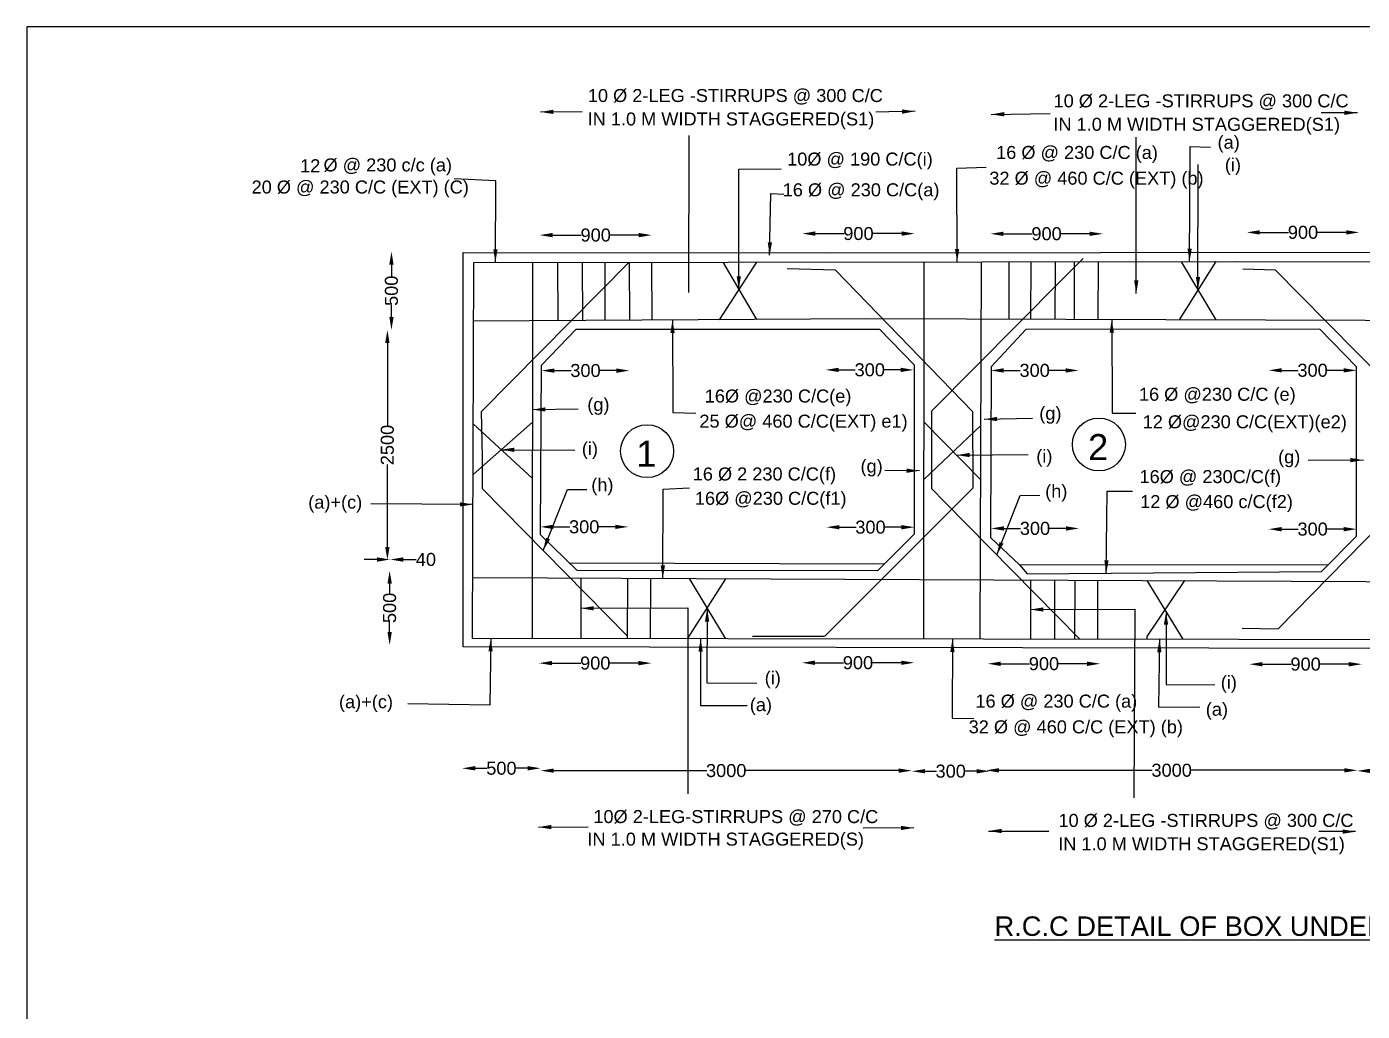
# Model space of a CAD drawing. Header units: millimetres. Extents: x 5124 to 2462168, y 2311 to 44348543.
# Drawn here: x 2456685 to 2458739, y 44347027 to 44348543 of the extents above; entities that cross this region are included whole.
import ezdxf

# ---------------------------------------------------------------- set-up
doc = ezdxf.new("R2010")
doc.units = ezdxf.units.MM
doc.header["$MEASUREMENT"] = 0
for name, color, linetype in [('DIMENSION', 7, 'Continuous'), ('DRAWING', 2, 'Continuous'), ('TEXT', 7, 'Continuous')]:
    doc.layers.add(name, color=color, linetype=linetype)
doc.styles.get("Standard").update_dxf_attribs({"font": 'arial.ttf', "height": 20})
doc.dimstyles.get("Standard").update_dxf_attribs({"dimtxt": 20, "dimasz": 20, "dimexe": 0.18, "dimexo": 0.0625, "dimgap": 0.09, "dimtad": 0, "dimdec": 0, "dimzin": 0, "dimdsep": 46, "dimtxsty": 'Standard', "dimcen": 0.09, "dimse1": 1, "dimse2": 1, "dimadec": 0, "dimazin": 0, "dimtfac": 1, "dimtdec": 0, "dimtofl": 0, "dimtmove": 0, "dimatfit": 3, "dimfxl": 1, "dimtolj": 1, "dimtzin": 0, "dimarcsym": 0})

# ---------------------------------------------------------------- blocks, each defined once
blk = doc.blocks.new('*D53')
at = {"layer": 'Defpoints', "color": 0, "transparency": 16777216}
for p in [(2457354.4, 44347401.3), (2457354.4, 44347401.3), (2457475, 44347399.6)]:
    blk.add_point(p, dxfattribs=at)
at = {"layer": 'DIMENSION', "color": 0, "lineweight": -2, "transparency": 16777216}
for p, q in [((2457374.4, 44347401.3), (2457392.5, 44347401.3)), ((2457455, 44347401.3), (2457436.8, 44347401.3))]:
    blk.add_line(p, q, dxfattribs=at)
at = {"layer": 'DIMENSION', "color": 0, "transparency": 16777216}
for points in [[(2457374.4, 44347404.7), (2457374.4, 44347398), (2457354.4, 44347401.3)], [(2457455, 44347404.7), (2457455, 44347398), (2457475, 44347401.3)]]:
    blk.add_solid(points, dxfattribs=at)
at = {"layer": 'DIMENSION', "color": 0, "transparency": 16777216, "insert": (2457414.7, 44347401.3), "char_height": 20, "attachment_point": 5}
blk.add_mtext('\\A1;500', dxfattribs=at)
blk = doc.blocks.new('*D54')
at = {"layer": 'Defpoints', "color": 0, "transparency": 16777216}
for p in [(2457475, 44347401.3), (2458045.9, 44347397.7), (2458045.9, 44347397.7)]:
    blk.add_point(p, dxfattribs=at)
at = {"layer": 'DIMENSION', "color": 0, "lineweight": -2, "transparency": 16777216}
for p, q in [((2457495, 44347397.7), (2457730.5, 44347397.7)), ((2458025.9, 44347397.7), (2457790.4, 44347397.7))]:
    blk.add_line(p, q, dxfattribs=at)
at = {"layer": 'DIMENSION', "color": 0, "transparency": 16777216}
for points in [[(2457495, 44347401), (2457495, 44347394.4), (2457475, 44347397.7)], [(2458025.9, 44347401), (2458025.9, 44347394.4), (2458045.9, 44347397.7)]]:
    blk.add_solid(points, dxfattribs=at)
at = {"layer": 'DIMENSION', "color": 0, "transparency": 16777216, "insert": (2457760.4, 44347397.7), "char_height": 20, "attachment_point": 5}
blk.add_mtext('\\A1;3000', dxfattribs=at)
blk = doc.blocks.new('*D55')
at = {"layer": 'Defpoints', "color": 0, "transparency": 16777216}
for p in [(2458045.9, 44347397.7), (2458165.5, 44347397.9), (2458165.5, 44347396.8)]:
    blk.add_point(p, dxfattribs=at)
at = {"layer": 'DIMENSION', "color": 0, "lineweight": -2, "transparency": 16777216}
for p, q in [((2458065.9, 44347396.8), (2458083.6, 44347396.8)), ((2458145.5, 44347396.8), (2458127.9, 44347396.8))]:
    blk.add_line(p, q, dxfattribs=at)
at = {"layer": 'DIMENSION', "color": 0, "transparency": 16777216}
for points in [[(2458065.9, 44347400.1), (2458065.9, 44347393.5), (2458045.9, 44347396.8)], [(2458145.5, 44347400.1), (2458145.5, 44347393.5), (2458165.5, 44347396.8)]]:
    blk.add_solid(points, dxfattribs=at)
at = {"layer": 'DIMENSION', "color": 0, "transparency": 16777216, "insert": (2458105.7, 44347396.8), "char_height": 20, "attachment_point": 5}
blk.add_mtext('\\A1;300', dxfattribs=at)
blk = doc.blocks.new('*D56')
at = {"layer": 'Defpoints', "color": 0, "transparency": 16777216}
for p in [(2457472.6, 44347562.8), (2457645.4, 44347563.1), (2457645.4, 44347562.8)]:
    blk.add_point(p, dxfattribs=at)
at = {"layer": 'DIMENSION', "color": 0, "lineweight": -2, "transparency": 16777216}
for p, q in [((2457492.6, 44347563.1), (2457536.9, 44347563.1)), ((2457625.4, 44347563.1), (2457581.2, 44347563.1))]:
    blk.add_line(p, q, dxfattribs=at)
at = {"layer": 'DIMENSION', "color": 0, "transparency": 16777216}
for points in [[(2457492.6, 44347566.5), (2457492.6, 44347559.8), (2457472.6, 44347563.1)], [(2457625.4, 44347566.5), (2457625.4, 44347559.8), (2457645.4, 44347563.1)]]:
    blk.add_solid(points, dxfattribs=at)
at = {"layer": 'DIMENSION', "color": 0, "transparency": 16777216, "insert": (2457559, 44347563.1), "char_height": 20, "attachment_point": 5}
blk.add_mtext('\\A1;900', dxfattribs=at)
blk = doc.blocks.new('*D57')
at = {"layer": 'Defpoints', "color": 0, "transparency": 16777216}
for p in [(2457242.8, 44347705.2), (2457248.8, 44347705.2), (2457246, 44347591)]:
    blk.add_point(p, dxfattribs=at)
at = {"layer": 'DIMENSION', "color": 0, "lineweight": -2, "transparency": 16777216}
for p, q in [((2457242.8, 44347685.2), (2457242.8, 44347670.3)), ((2457242.8, 44347611), (2457242.8, 44347626))]:
    blk.add_line(p, q, dxfattribs=at)
at = {"layer": 'DIMENSION', "color": 0, "transparency": 16777216}
for points in [[(2457239.5, 44347685.2), (2457246.2, 44347685.2), (2457242.8, 44347705.2)], [(2457239.5, 44347611), (2457246.2, 44347611), (2457242.8, 44347591)]]:
    blk.add_solid(points, dxfattribs=at)
at = {"layer": 'DIMENSION', "color": 0, "transparency": 16777216, "insert": (2457242.8, 44347648.1), "char_height": 20, "attachment_point": 5, "rotation": 90}
blk.add_mtext('\\A1;500', dxfattribs=at)
blk = doc.blocks.new('*D58')
at = {"layer": 'Defpoints', "color": 0, "transparency": 16777216}
for p in [(2457243.8, 44347722.6), (2457243.8, 44347721.2), (2457243.4, 44347701.7)]:
    blk.add_point(p, dxfattribs=at)
at = {"layer": 'DIMENSION', "color": 0, "lineweight": -2, "transparency": 16777216}
for p, q in [((2457223.4, 44347722.6), (2457203.4, 44347722.6)), ((2457263.8, 44347722.6), (2457283.8, 44347722.6))]:
    blk.add_line(p, q, dxfattribs=at)
at = {"layer": 'DIMENSION', "color": 0, "transparency": 16777216}
for points in [[(2457223.4, 44347725.9), (2457223.4, 44347719.2), (2457243.4, 44347722.6)], [(2457263.8, 44347725.9), (2457263.8, 44347719.2), (2457243.8, 44347722.6)]]:
    blk.add_solid(points, dxfattribs=at)
at = {"layer": 'DIMENSION', "color": 0, "transparency": 16777216, "insert": (2457298.6, 44347722.6), "char_height": 20, "attachment_point": 5}
blk.add_mtext('\\A1;40', dxfattribs=at)
blk = doc.blocks.new('*D59')
at = {"layer": 'Defpoints', "color": 0, "transparency": 16777216}
for p in [(2457239.3, 44348075.8), (2457248, 44348075.8), (2457247.2, 44347721.9)]:
    blk.add_point(p, dxfattribs=at)
at = {"layer": 'DIMENSION', "color": 0, "lineweight": -2, "transparency": 16777216}
for p, q in [((2457239.3, 44348055.8), (2457239.3, 44347928.9)), ((2457239.3, 44347741.9), (2457239.3, 44347868.8))]:
    blk.add_line(p, q, dxfattribs=at)
at = {"layer": 'DIMENSION', "color": 0, "transparency": 16777216}
for points in [[(2457236, 44348055.8), (2457242.7, 44348055.8), (2457239.3, 44348075.8)], [(2457236, 44347741.9), (2457242.7, 44347741.9), (2457239.3, 44347721.9)]]:
    blk.add_solid(points, dxfattribs=at)
at = {"layer": 'DIMENSION', "color": 0, "transparency": 16777216, "insert": (2457239.3, 44347898.8), "char_height": 20, "attachment_point": 5, "rotation": 90}
blk.add_mtext('\\A1;2500', dxfattribs=at)
blk = doc.blocks.new('*D60')
at = {"layer": 'Defpoints', "color": 0, "transparency": 16777216}
for p in [(2457245.6, 44348196.5), (2457247.5, 44348196.5), (2457239.3, 44348075.8)]:
    blk.add_point(p, dxfattribs=at)
at = {"layer": 'DIMENSION', "color": 0, "lineweight": -2, "transparency": 16777216}
for p, q in [((2457245.6, 44348176.5), (2457245.6, 44348158.3)), ((2457245.6, 44348095.8), (2457245.6, 44348114))]:
    blk.add_line(p, q, dxfattribs=at)
at = {"layer": 'DIMENSION', "color": 0, "transparency": 16777216}
for points in [[(2457242.3, 44348176.5), (2457248.9, 44348176.5), (2457245.6, 44348196.5)], [(2457242.3, 44348095.8), (2457248.9, 44348095.8), (2457245.6, 44348075.8)]]:
    blk.add_solid(points, dxfattribs=at)
at = {"layer": 'DIMENSION', "color": 0, "transparency": 16777216, "insert": (2457245.6, 44348136.1), "char_height": 20, "attachment_point": 5, "rotation": 90}
blk.add_mtext('\\A1;500', dxfattribs=at)
blk = doc.blocks.new('*D61')
at = {"layer": 'Defpoints', "color": 0, "transparency": 16777216}
for p in [(2457476.3, 44348014.1), (2457611.6, 44348015.4), (2457611.6, 44348013.3)]:
    blk.add_point(p, dxfattribs=at)
at = {"layer": 'DIMENSION', "color": 0, "lineweight": -2, "transparency": 16777216}
for p, q in [((2457496.3, 44348013.3), (2457521.8, 44348013.3)), ((2457591.6, 44348013.3), (2457566.1, 44348013.3))]:
    blk.add_line(p, q, dxfattribs=at)
at = {"layer": 'DIMENSION', "color": 0, "transparency": 16777216}
for points in [[(2457496.3, 44348016.6), (2457496.3, 44348009.9), (2457476.3, 44348013.3)], [(2457591.6, 44348016.6), (2457591.6, 44348009.9), (2457611.6, 44348013.3)]]:
    blk.add_solid(points, dxfattribs=at)
at = {"layer": 'DIMENSION', "color": 0, "transparency": 16777216, "insert": (2457544, 44348013.3), "char_height": 20, "attachment_point": 5}
blk.add_mtext('\\A1;300', dxfattribs=at)
blk = doc.blocks.new('*D62')
at = {"layer": 'Defpoints', "color": 0, "transparency": 16777216}
for p in [(2457913.5, 44348015.2), (2458048.9, 44348016.6), (2458048.9, 44348014.4)]:
    blk.add_point(p, dxfattribs=at)
at = {"layer": 'DIMENSION', "color": 0, "lineweight": -2, "transparency": 16777216}
for p, q in [((2457933.5, 44348014.4), (2457959, 44348014.4)), ((2458028.9, 44348014.4), (2458003.3, 44348014.4))]:
    blk.add_line(p, q, dxfattribs=at)
at = {"layer": 'DIMENSION', "color": 0, "transparency": 16777216}
for points in [[(2457933.5, 44348017.7), (2457933.5, 44348011.1), (2457913.5, 44348014.4)], [(2458028.9, 44348017.7), (2458028.9, 44348011.1), (2458048.9, 44348014.4)]]:
    blk.add_solid(points, dxfattribs=at)
at = {"layer": 'DIMENSION', "color": 0, "transparency": 16777216, "insert": (2457981.2, 44348014.4), "char_height": 20, "attachment_point": 5}
blk.add_mtext('\\A1;300', dxfattribs=at)
blk = doc.blocks.new('*D63')
at = {"layer": 'Defpoints', "color": 0, "transparency": 16777216}
for p in [(2458167.1, 44348014.3), (2458302.5, 44348015.7), (2458302.5, 44348013.5)]:
    blk.add_point(p, dxfattribs=at)
at = {"layer": 'DIMENSION', "color": 0, "lineweight": -2, "transparency": 16777216}
for p, q in [((2458187.1, 44348013.5), (2458212.7, 44348013.5)), ((2458282.5, 44348013.5), (2458257, 44348013.5))]:
    blk.add_line(p, q, dxfattribs=at)
at = {"layer": 'DIMENSION', "color": 0, "transparency": 16777216}
for points in [[(2458187.1, 44348016.9), (2458187.1, 44348010.2), (2458167.1, 44348013.5)], [(2458282.5, 44348016.9), (2458282.5, 44348010.2), (2458302.5, 44348013.5)]]:
    blk.add_solid(points, dxfattribs=at)
at = {"layer": 'DIMENSION', "color": 0, "transparency": 16777216, "insert": (2458234.8, 44348013.5), "char_height": 20, "attachment_point": 5}
blk.add_mtext('\\A1;300', dxfattribs=at)
blk = doc.blocks.new('*D64')
at = {"layer": 'Defpoints', "color": 0, "transparency": 16777216}
for p in [(2458594.6, 44348014.5), (2458729.9, 44348015.8), (2458729.9, 44348013.7)]:
    blk.add_point(p, dxfattribs=at)
at = {"layer": 'DIMENSION', "color": 0, "lineweight": -2, "transparency": 16777216}
for p, q in [((2458614.6, 44348013.7), (2458640.1, 44348013.7)), ((2458709.9, 44348013.7), (2458684.4, 44348013.7))]:
    blk.add_line(p, q, dxfattribs=at)
at = {"layer": 'DIMENSION', "color": 0, "transparency": 16777216}
for points in [[(2458614.6, 44348017), (2458614.6, 44348010.4), (2458594.6, 44348013.7)], [(2458709.9, 44348017), (2458709.9, 44348010.4), (2458729.9, 44348013.7)]]:
    blk.add_solid(points, dxfattribs=at)
at = {"layer": 'DIMENSION', "color": 0, "transparency": 16777216, "insert": (2458662.2, 44348013.7), "char_height": 20, "attachment_point": 5}
blk.add_mtext('\\A1;300', dxfattribs=at)
blk = doc.blocks.new('*D73')
at = {"layer": 'Defpoints', "color": 0, "transparency": 16777216}
for p in [(2458594.6, 44347770.1), (2458730, 44347771.4), (2458730, 44347769.3)]:
    blk.add_point(p, dxfattribs=at)
at = {"layer": 'DIMENSION', "color": 0, "lineweight": -2, "transparency": 16777216}
for p, q in [((2458614.6, 44347769.3), (2458640.2, 44347769.3)), ((2458710, 44347769.3), (2458684.5, 44347769.3))]:
    blk.add_line(p, q, dxfattribs=at)
at = {"layer": 'DIMENSION', "color": 0, "transparency": 16777216}
for points in [[(2458614.6, 44347772.6), (2458614.6, 44347765.9), (2458594.6, 44347769.3)], [(2458710, 44347772.6), (2458710, 44347765.9), (2458730, 44347769.3)]]:
    blk.add_solid(points, dxfattribs=at)
at = {"layer": 'DIMENSION', "color": 0, "transparency": 16777216, "insert": (2458662.3, 44347769.3), "char_height": 20, "attachment_point": 5}
blk.add_mtext('\\A1;300', dxfattribs=at)
blk = doc.blocks.new('*D74')
at = {"layer": 'Defpoints', "color": 0, "transparency": 16777216}
for p in [(2458167.6, 44347771.2), (2458303, 44347772.5), (2458303, 44347770.4)]:
    blk.add_point(p, dxfattribs=at)
at = {"layer": 'DIMENSION', "color": 0, "lineweight": -2, "transparency": 16777216}
for p, q in [((2458187.6, 44347770.4), (2458213.2, 44347770.4)), ((2458283, 44347770.4), (2458257.5, 44347770.4))]:
    blk.add_line(p, q, dxfattribs=at)
at = {"layer": 'DIMENSION', "color": 0, "transparency": 16777216}
for points in [[(2458187.6, 44347773.7), (2458187.6, 44347767.1), (2458167.6, 44347770.4)], [(2458283, 44347773.7), (2458283, 44347767.1), (2458303, 44347770.4)]]:
    blk.add_solid(points, dxfattribs=at)
at = {"layer": 'DIMENSION', "color": 0, "transparency": 16777216, "insert": (2458235.3, 44347770.4), "char_height": 20, "attachment_point": 5}
blk.add_mtext('\\A1;300', dxfattribs=at)
blk = doc.blocks.new('*D75')
at = {"layer": 'Defpoints', "color": 0, "transparency": 16777216}
for p in [(2457914.6, 44347773.1), (2458050, 44347774.5), (2458050, 44347772.3)]:
    blk.add_point(p, dxfattribs=at)
at = {"layer": 'DIMENSION', "color": 0, "lineweight": -2, "transparency": 16777216}
for p, q in [((2457934.6, 44347772.3), (2457960.2, 44347772.3)), ((2458030, 44347772.3), (2458004.5, 44347772.3))]:
    blk.add_line(p, q, dxfattribs=at)
at = {"layer": 'DIMENSION', "color": 0, "transparency": 16777216}
for points in [[(2457934.6, 44347775.6), (2457934.6, 44347769), (2457914.6, 44347772.3)], [(2458030, 44347775.6), (2458030, 44347769), (2458050, 44347772.3)]]:
    blk.add_solid(points, dxfattribs=at)
at = {"layer": 'DIMENSION', "color": 0, "transparency": 16777216, "insert": (2457982.3, 44347772.3), "char_height": 20, "attachment_point": 5}
blk.add_mtext('\\A1;300', dxfattribs=at)
blk = doc.blocks.new('*D76')
at = {"layer": 'Defpoints', "color": 0, "transparency": 16777216}
for p in [(2457474.3, 44347773.6), (2457609.7, 44347775), (2457609.7, 44347772.8)]:
    blk.add_point(p, dxfattribs=at)
at = {"layer": 'DIMENSION', "color": 0, "lineweight": -2, "transparency": 16777216}
for p, q in [((2457494.3, 44347772.8), (2457519.8, 44347772.8)), ((2457589.7, 44347772.8), (2457564.1, 44347772.8))]:
    blk.add_line(p, q, dxfattribs=at)
at = {"layer": 'DIMENSION', "color": 0, "transparency": 16777216}
for points in [[(2457494.3, 44347776.1), (2457494.3, 44347769.5), (2457474.3, 44347772.8)], [(2457589.7, 44347776.1), (2457589.7, 44347769.5), (2457609.7, 44347772.8)]]:
    blk.add_solid(points, dxfattribs=at)
at = {"layer": 'DIMENSION', "color": 0, "transparency": 16777216, "insert": (2457542, 44347772.8), "char_height": 20, "attachment_point": 5}
blk.add_mtext('\\A1;300', dxfattribs=at)
blk = doc.blocks.new('*D93')
at = {"layer": 'Defpoints', "color": 0, "transparency": 16777216}
for p in [(2457876.8, 44347563.3), (2458049.5, 44347563.7), (2458049.5, 44347563.3)]:
    blk.add_point(p, dxfattribs=at)
at = {"layer": 'DIMENSION', "color": 0, "lineweight": -2, "transparency": 16777216}
for p, q in [((2457896.8, 44347563.7), (2457941, 44347563.7)), ((2458029.5, 44347563.7), (2457985.3, 44347563.7))]:
    blk.add_line(p, q, dxfattribs=at)
at = {"layer": 'DIMENSION', "color": 0, "transparency": 16777216}
for points in [[(2457896.8, 44347567), (2457896.8, 44347560.4), (2457876.8, 44347563.7)], [(2458029.5, 44347567), (2458029.5, 44347560.4), (2458049.5, 44347563.7)]]:
    blk.add_solid(points, dxfattribs=at)
at = {"layer": 'DIMENSION', "color": 0, "transparency": 16777216, "insert": (2457963.1, 44347563.7), "char_height": 20, "attachment_point": 5}
blk.add_mtext('\\A1;900', dxfattribs=at)
blk = doc.blocks.new('*D94')
at = {"layer": 'Defpoints', "color": 0, "transparency": 16777216}
for p in [(2458162.7, 44347561.8), (2458335.5, 44347562.2), (2458335.5, 44347561.8)]:
    blk.add_point(p, dxfattribs=at)
at = {"layer": 'DIMENSION', "color": 0, "lineweight": -2, "transparency": 16777216}
for p, q in [((2458182.7, 44347562.2), (2458227, 44347562.2)), ((2458315.5, 44347562.2), (2458271.3, 44347562.2))]:
    blk.add_line(p, q, dxfattribs=at)
at = {"layer": 'DIMENSION', "color": 0, "transparency": 16777216}
for points in [[(2458182.7, 44347565.5), (2458182.7, 44347558.8), (2458162.7, 44347562.2)], [(2458315.5, 44347565.5), (2458315.5, 44347558.8), (2458335.5, 44347562.2)]]:
    blk.add_solid(points, dxfattribs=at)
at = {"layer": 'DIMENSION', "color": 0, "transparency": 16777216, "insert": (2458249.1, 44347562.2), "char_height": 20, "attachment_point": 5}
blk.add_mtext('\\A1;900', dxfattribs=at)
blk = doc.blocks.new('*D95')
at = {"layer": 'Defpoints', "color": 0, "transparency": 16777216}
for p in [(2458565.1, 44347561.1), (2458737.9, 44347561.5), (2458737.9, 44347561.1)]:
    blk.add_point(p, dxfattribs=at)
at = {"layer": 'DIMENSION', "color": 0, "lineweight": -2, "transparency": 16777216}
for p, q in [((2458585.1, 44347561.5), (2458629.3, 44347561.5)), ((2458717.9, 44347561.5), (2458673.6, 44347561.5))]:
    blk.add_line(p, q, dxfattribs=at)
at = {"layer": 'DIMENSION', "color": 0, "transparency": 16777216}
for points in [[(2458585.1, 44347564.8), (2458585.1, 44347558.1), (2458565.1, 44347561.5)], [(2458717.9, 44347564.8), (2458717.9, 44347558.1), (2458737.9, 44347561.5)]]:
    blk.add_solid(points, dxfattribs=at)
at = {"layer": 'DIMENSION', "color": 0, "transparency": 16777216, "insert": (2458651.5, 44347561.5), "char_height": 20, "attachment_point": 5}
blk.add_mtext('\\A1;900', dxfattribs=at)
blk = doc.blocks.new('*D104')
at = {"layer": 'Defpoints', "color": 0, "transparency": 16777216}
for p in [(2458561.1, 44348225.6), (2458733.9, 44348226), (2458733.9, 44348225.6)]:
    blk.add_point(p, dxfattribs=at)
at = {"layer": 'DIMENSION', "color": 0, "lineweight": -2, "transparency": 16777216}
for p, q in [((2458581.1, 44348226), (2458625.4, 44348226)), ((2458713.9, 44348226), (2458669.7, 44348226))]:
    blk.add_line(p, q, dxfattribs=at)
at = {"layer": 'DIMENSION', "color": 0, "transparency": 16777216}
for points in [[(2458581.1, 44348229.3), (2458581.1, 44348222.6), (2458561.1, 44348226)], [(2458713.9, 44348229.3), (2458713.9, 44348222.6), (2458733.9, 44348226)]]:
    blk.add_solid(points, dxfattribs=at)
at = {"layer": 'DIMENSION', "color": 0, "transparency": 16777216, "insert": (2458647.5, 44348226), "char_height": 20, "attachment_point": 5}
blk.add_mtext('\\A1;900', dxfattribs=at)
blk = doc.blocks.new('*D105')
at = {"layer": 'Defpoints', "color": 0, "transparency": 16777216}
for p in [(2458166.7, 44348223.5), (2458339.5, 44348223.8), (2458339.5, 44348223.5)]:
    blk.add_point(p, dxfattribs=at)
at = {"layer": 'DIMENSION', "color": 0, "lineweight": -2, "transparency": 16777216}
for p, q in [((2458186.7, 44348223.8), (2458231, 44348223.8)), ((2458319.5, 44348223.8), (2458275.3, 44348223.8))]:
    blk.add_line(p, q, dxfattribs=at)
at = {"layer": 'DIMENSION', "color": 0, "transparency": 16777216}
for points in [[(2458186.7, 44348227.1), (2458186.7, 44348220.5), (2458166.7, 44348223.8)], [(2458319.5, 44348227.1), (2458319.5, 44348220.5), (2458339.5, 44348223.8)]]:
    blk.add_solid(points, dxfattribs=at)
at = {"layer": 'DIMENSION', "color": 0, "transparency": 16777216, "insert": (2458253.1, 44348223.8), "char_height": 20, "attachment_point": 5}
blk.add_mtext('\\A1;900', dxfattribs=at)
blk = doc.blocks.new('*D106')
at = {"layer": 'Defpoints', "color": 0, "transparency": 16777216}
for p in [(2457877.5, 44348223.8), (2458050.2, 44348224.1), (2458050.2, 44348223.8)]:
    blk.add_point(p, dxfattribs=at)
at = {"layer": 'DIMENSION', "color": 0, "lineweight": -2, "transparency": 16777216}
for p, q in [((2457897.5, 44348224.1), (2457941.7, 44348224.1)), ((2458030.2, 44348224.1), (2457986, 44348224.1))]:
    blk.add_line(p, q, dxfattribs=at)
at = {"layer": 'DIMENSION', "color": 0, "transparency": 16777216}
for points in [[(2457897.5, 44348227.5), (2457897.5, 44348220.8), (2457877.5, 44348224.1)], [(2458030.2, 44348227.5), (2458030.2, 44348220.8), (2458050.2, 44348224.1)]]:
    blk.add_solid(points, dxfattribs=at)
at = {"layer": 'DIMENSION', "color": 0, "transparency": 16777216, "insert": (2457963.8, 44348224.1), "char_height": 20, "attachment_point": 5}
blk.add_mtext('\\A1;900', dxfattribs=at)
blk = doc.blocks.new('*D107')
at = {"layer": 'Defpoints', "color": 0, "transparency": 16777216}
for p in [(2457473.3, 44348221.5), (2457646, 44348221.8), (2457646, 44348221.5)]:
    blk.add_point(p, dxfattribs=at)
at = {"layer": 'DIMENSION', "color": 0, "lineweight": -2, "transparency": 16777216}
for p, q in [((2457493.3, 44348221.8), (2457537.5, 44348221.8)), ((2457626, 44348221.8), (2457581.8, 44348221.8))]:
    blk.add_line(p, q, dxfattribs=at)
at = {"layer": 'DIMENSION', "color": 0, "transparency": 16777216}
for points in [[(2457493.3, 44348225.1), (2457493.3, 44348218.5), (2457473.3, 44348221.8)], [(2457626, 44348225.1), (2457626, 44348218.5), (2457646, 44348221.8)]]:
    blk.add_solid(points, dxfattribs=at)
at = {"layer": 'DIMENSION', "color": 0, "transparency": 16777216, "insert": (2457559.7, 44348221.8), "char_height": 20, "attachment_point": 5}
blk.add_mtext('\\A1;900', dxfattribs=at)
blk = doc.blocks.new('*D124')
at = {"layer": 'Defpoints', "color": 0, "transparency": 16777216}
for p in [(2458160, 44347401.8), (2458731, 44347398.2), (2458731, 44347398.2)]:
    blk.add_point(p, dxfattribs=at)
at = {"layer": 'DIMENSION', "color": 0, "lineweight": -2, "transparency": 16777216}
for p, q in [((2458180, 44347398.2), (2458415.6, 44347398.2)), ((2458711, 44347398.2), (2458475.4, 44347398.2))]:
    blk.add_line(p, q, dxfattribs=at)
at = {"layer": 'DIMENSION', "color": 0, "transparency": 16777216}
for points in [[(2458180, 44347401.5), (2458180, 44347394.8), (2458160, 44347398.2)], [(2458711, 44347401.5), (2458711, 44347394.8), (2458731, 44347398.2)]]:
    blk.add_solid(points, dxfattribs=at)
at = {"layer": 'DIMENSION', "color": 0, "transparency": 16777216, "insert": (2458445.5, 44347398.2), "char_height": 20, "attachment_point": 5}
blk.add_mtext('\\A1;3000', dxfattribs=at)
blk = doc.blocks.new('*D125')
at = {"layer": 'Defpoints', "color": 0, "transparency": 16777216}
for p in [(2458731, 44347398.2), (2458850.6, 44347398.3), (2458850.6, 44347397.3)]:
    blk.add_point(p, dxfattribs=at)
at = {"layer": 'DIMENSION', "color": 0, "lineweight": -2, "transparency": 16777216}
for p, q in [((2458751, 44347397.3), (2458768.6, 44347397.3)), ((2458830.6, 44347397.3), (2458812.9, 44347397.3))]:
    blk.add_line(p, q, dxfattribs=at)
at = {"layer": 'DIMENSION', "color": 0, "transparency": 16777216}
for points in [[(2458751, 44347400.6), (2458751, 44347394), (2458731, 44347397.3)], [(2458830.6, 44347400.6), (2458830.6, 44347394), (2458850.6, 44347397.3)]]:
    blk.add_solid(points, dxfattribs=at)
at = {"layer": 'DIMENSION', "color": 0, "transparency": 16777216, "insert": (2458790.8, 44347397.3), "char_height": 20, "attachment_point": 5}
blk.add_mtext('\\A1;300', dxfattribs=at)

msp = doc.modelspace()

# ---------------------------------------------------------------- linework, layer by layer
at = {"layer": 'DRAWING', "color": 0}
msp.add_lwpolyline([(2462167.6, 44348542.5), (2456684.6, 44348542.5), (2456684.6, 44344623), (2462167.6, 44344623)], close=True, dxfattribs=at)
for points in [[(2457703, 44348133.5), (2457703.5, 44348375)], [(2457355.7, 44348194.9), (2457919, 44348194.7), (2459170.5, 44348196.2), (2460224.2, 44348193.5), (2460223.3, 44347583), (2457355.7, 44347588.4), (2457355.7, 44348194.9)], [(2457372.1, 44348179.9), (2458545, 44348181), (2459437.6, 44348179.9), (2460211.3, 44348178.9), (2460210.8, 44347596.3), (2459188.2, 44347597.8), (2458548.8, 44347599.7), (2457370.3, 44347601.1), (2457372.1, 44348179.9)], [(2457608.3, 44347605.3), (2457385.5, 44347831.2), (2457385.7, 44347880), (2457384.2, 44347950.2), (2457611.2, 44348180.2)], [(2457462.6, 44348180), (2457462, 44347601)], [(2457501.1, 44348180.1), (2457501.7, 44348090.2)], [(2457538.8, 44348180.1), (2457539.3, 44348090.4)], [(2457573.5, 44348180.1), (2457574, 44348090.6)], [(2457611.2, 44348180.2), (2457611.7, 44348090.8)], [(2457645.5, 44348180.2), (2457646, 44348091)], [(2457806.8, 44348180.3), (2457749.8, 44348091.6)], [(2457755.2, 44348180.3), (2457806.9, 44348092)], [(2458064.6, 44348180.6), (2458063.9, 44347600.3)], [(2458304.1, 44347600), (2458096.9, 44347810.7), (2458076.5, 44347831.4), (2458076.8, 44347937.1), (2458076.8, 44347951.2), (2458275.6, 44348151.7), (2458309.3, 44348185.7)], [(2458150.8, 44347600.2), (2458152.8, 44348180.6)], [(2458195.2, 44348180.7), (2458194.9, 44348092.3)], [(2458228.7, 44348180.7), (2458228.4, 44348092.2)], [(2458266.2, 44348180.7), (2458265.9, 44348092.1)], [(2458295.6, 44348180.8), (2458295.4, 44348092)], [(2458332.5, 44348180.8), (2458332.2, 44348091.9)], [(2458513.4, 44348181), (2458457.2, 44348091.5)], [(2458459.9, 44348180.9), (2458513.4, 44348091.3)], [(2457912, 44347604.8), (2458140.3, 44347832.8), (2458139.5, 44347949.8), (2457928.6, 44348167.7), (2457854.4, 44348169.9)], [(2458553.9, 44347616.9), (2458609.4, 44347615.7), (2458819.7, 44347830.3), (2458820.2, 44347950.3), (2458641.9, 44348130.4), (2458605, 44348167.6), (2458554.8, 44348169.6)], [(2460211.2, 44348086.3), (2459525.3, 44348088.3), (2458743.1, 44348090.6), (2457976, 44348092.9), (2457371.8, 44348089.5)], [(2457475, 44347764.7), (2457476.3, 44348021.7), (2457529.6, 44348077.1), (2457996.2, 44348077.3), (2458049.3, 44348022.4), (2458049.5, 44347761.5), (2457993.1, 44347705.2), (2457531.3, 44347705.5), (2457475, 44347760.4), (2457475, 44347764.7)], [(2458211.3, 44347714.4), (2458223.5, 44347700.6), (2458676.1, 44347703.9), (2458729.7, 44347758.6), (2458729.8, 44348019), (2458673.5, 44348077.1), (2458221.3, 44348076.3), (2458167.8, 44348019.1), (2458167.1, 44347756.4), (2458211.3, 44347714.4)], [(2457371.1, 44347853.2), (2457462.3, 44347933.8)], [(2457371.3, 44347931.5), (2457462.2, 44347847.8)], [(2458064.3, 44347934.5), (2458151.6, 44347845.8)], [(2458064.2, 44347845.9), (2458151.9, 44347928.8)], [(2457519.2, 44347717.4), (2458004.1, 44347716.2)], [(2458211.3, 44347714.4), (2458686.8, 44347714.8)], [(2457370.6, 44347694.7), (2458744.1, 44347689), (2459436.5, 44347686.2), (2459997, 44347687.9), (2460210.9, 44347687.7)], [(2457536.7, 44347694), (2457536.6, 44347600.9)], [(2457608.4, 44347693.7), (2457608.3, 44347600.8)], [(2457643.8, 44347693.6), (2457643.7, 44347600.8)], [(2457759.4, 44347693.1), (2457700.3, 44347600.7)], [(2457703.2, 44347693.3), (2457759.1, 44347600.7)], [(2458228.3, 44347691.2), (2458228.2, 44347600.1)], [(2458265.5, 44347691), (2458265.4, 44347600.1)], [(2458296.4, 44347690.9), (2458296.3, 44347600)], [(2458331.4, 44347690.7), (2458331.3, 44347600)], [(2458465.1, 44347690.2), (2458407.2, 44347604.3), (2458407.2, 44347599.9)], [(2458407.5, 44347690.4), (2458462.5, 44347599.8)], [(2457801.1, 44347604.8), (2457911.7, 44347604.6)]]:
    msp.add_lwpolyline(points, dxfattribs=at)
for centre in [(2457638.8, 44347889.3), (2458333.6, 44347899.6)]:
    msp.add_circle(centre, 40.7, dxfattribs=at)

# ---------------------------------------------------------------- texts
for s, height, p in [('2', 40, (2458316.9, 44347875.6)), ('1', 40, (2457622, 44347865.3)), ('%%UR.C.C DETAIL OF BOX UNDER EARTH BANK  (4 VENTS OF 3.00 M X 2.50 M)', 30, (2458173.1, 44347143.4))]:
    msp.add_text(s, height=height, dxfattribs=at).set_placement(p)
at = {"layer": 'TEXT', "color": 0}
for s, p in [('10 Ø 2-LEG -STIRRUPS @ 300 C/C', (2457547.6, 44348426.6)), ('10 Ø 2-LEG -STIRRUPS @ 300 C/C', (2458263.9, 44348418.4)), ('IN 1.0 M WIDTH STAGGERED(S1)', (2457547.3, 44348390.5)), ('IN 1.0 M WIDTH STAGGERED(S1)', (2458263.6, 44348382.3)), ('(a)', (2458516.1, 44348354.7)), ('Ø @ 230 c/c (a)', (2457141.1, 44348319.8)), ('10Ø @ 190 C/C(i)', (2457854.1, 44348328.8)), ('16 Ø @ 230 C/C (a)', (2458175.5, 44348339)), ('(i)', (2458527.3, 44348320.1)), ('12', (2457105.1, 44348318.5)), ('32 Ø @ 460 C/C (EXT) (b)', (2458165.1, 44348299.4)), ('20 Ø @ 230 C/C (EXT) (C)', (2457030.5, 44348285.8)), ('16 Ø @ 230 C/C(a)', (2457847.3, 44348281.5)), ('(g)', (2457546.8, 44347951.2)), ('16Ø @230 C/C(e)', (2457727.4, 44347964.2)), ('16 Ø @230 C/C (e)', (2458395.2, 44347966.9)), ('(g)', (2458241.9, 44347937.6)), ('25 Ø@ 460 C/C(EXT) e1)', (2457719.2, 44347925.5)), ('12 Ø@230 C/C(EXT)(e2)', (2458400.9, 44347924.5)), ('(i)', (2457538.4, 44347883.2)), ('(i)', (2458237.3, 44347871.7)), ('(g)', (2458609.2, 44347870.6)), ('(g)', (2457967, 44347856.4)), ('(h)', (2457552.9, 44347827.6)), ('16 Ø 2 230 C/C(f)', (2457708.9, 44347844.2)), ('16Ø @ 230C/C(f)', (2458396, 44347840.2)), ('16Ø @230 C/C(f1)', (2457712.2, 44347806.8)), ('(h)', (2458251, 44347817.7)), ('(a)+(c)', (2457117.6, 44347800.9)), ('12 Ø @460 c/C(f2)', (2458397.1, 44347801.7)), ('(i)', (2457819.6, 44347530.5)), ('(i)', (2458521, 44347523.6)), ('(a)+(c)', (2457164.9, 44347493.8)), ('(a)', (2457796.7, 44347489.2)), ('16 Ø @ 230 C/C (a)', (2458143.7, 44347494.7)), ('(a)', (2458498, 44347482.2)), ('32 Ø @ 460 C/C (EXT) (b)', (2458133.3, 44347455.1)), ('10Ø 2-LEG-STIRRUPS @ 270 C/C', (2457556.1, 44347317)), ('10 Ø 2-LEG -STIRRUPS @ 300 C/C', (2458271.4, 44347311.1)), ('IN 1.0 M WIDTH STAGGERED(S)', (2457547, 44347282.3)), ('IN 1.0 M WIDTH STAGGERED(S1)', (2458271, 44347275.1))]:
    msp.add_text(s, height=20, dxfattribs=at).set_placement(p)

# ---------------------------------------------------------------- dimensions: what is measured, and where the dimension line sits
at = {"layer": 'DIMENSION', "color": 0}
for base, p1, p2, text, picture, middle in [((2458733.9, 44348226), (2458561.1, 44348225.6), (2458733.9, 44348225.6), '900', '*D104', (2458647.5, 44348226)), ((2457646, 44348221.8), (2457473.3, 44348221.5), (2457646, 44348221.5), '900', '*D107', (2457559.7, 44348221.8)), ((2458050.2, 44348224.1), (2457877.5, 44348223.8), (2458050.2, 44348223.8), '900', '*D106', (2457963.8, 44348224.1)), ((2458339.5, 44348223.8), (2458166.7, 44348223.5), (2458339.5, 44348223.5), '900', '*D105', (2458253.1, 44348223.8)), ((2457611.6, 44348013.3), (2457476.3, 44348014.1), (2457611.6, 44348015.4), '300', '*D61', (2457544, 44348013.3)), ((2458048.9, 44348014.4), (2457913.5, 44348015.2), (2458048.9, 44348016.6), '300', '*D62', (2457981.2, 44348014.4)), ((2458302.5, 44348013.5), (2458167.1, 44348014.3), (2458302.5, 44348015.7), '300', '*D63', (2458234.8, 44348013.5)), ((2458729.9, 44348013.7), (2458594.6, 44348014.5), (2458729.9, 44348015.8), '300', '*D64', (2458662.2, 44348013.7)), ((2457609.7, 44347772.8), (2457474.3, 44347773.6), (2457609.7, 44347775), '300', '*D76', (2457542, 44347772.8)), ((2458050, 44347772.3), (2457914.6, 44347773.1), (2458050, 44347774.5), '300', '*D75', (2457982.3, 44347772.3)), ((2458303, 44347770.4), (2458167.6, 44347771.2), (2458303, 44347772.5), '300', '*D74', (2458235.3, 44347770.4)), ((2458730, 44347769.3), (2458594.6, 44347770.1), (2458730, 44347771.4), '300', '*D73', (2458662.3, 44347769.3)), ((2457243.8, 44347722.6), (2457243.4, 44347701.7), (2457243.8, 44347721.2), '40', '*D58', (2457298.6, 44347722.6)), ((2457645.4, 44347563.1), (2457472.6, 44347562.8), (2457645.4, 44347562.8), '900', '*D56', (2457559, 44347563.1)), ((2458049.5, 44347563.7), (2457876.8, 44347563.3), (2458049.5, 44347563.3), '900', '*D93', (2457963.1, 44347563.7)), ((2458335.5, 44347562.2), (2458162.7, 44347561.8), (2458335.5, 44347561.8), '900', '*D94', (2458249.1, 44347562.2)), ((2458737.9, 44347561.5), (2458565.1, 44347561.1), (2458737.9, 44347561.1), '900', '*D95', (2458651.5, 44347561.5)), ((2457354.4, 44347401.3), (2457475, 44347399.6), (2457354.4, 44347401.3), '500', '*D53', (2457414.7, 44347401.3)), ((2458045.9, 44347397.7), (2457475, 44347401.3), (2458045.9, 44347397.7), '3000', '*D54', (2457760.4, 44347397.7)), ((2458165.5, 44347396.8), (2458045.9, 44347397.7), (2458165.5, 44347397.9), '300', '*D55', (2458105.7, 44347396.8)), ((2458731, 44347398.2), (2458160, 44347401.8), (2458731, 44347398.2), '3000', '*D124', (2458445.5, 44347398.2)), ((2458850.6, 44347397.3), (2458731, 44347398.2), (2458850.6, 44347398.3), '300', '*D125', (2458790.8, 44347397.3))]:
    dim = msp.add_linear_dim(base=base, p1=p1, p2=p2, text=text, dimstyle='Standard', dxfattribs=at)
    dim.commit()
    dim.dimension.update_dxf_attribs({"geometry": picture, "text_midpoint": middle})
for base, p1, p2, text, picture, middle in [((2457245.6, 44348196.5), (2457239.3, 44348075.8), (2457247.5, 44348196.5), '500', '*D60', (2457245.6, 44348136.1)), ((2457239.3, 44348075.8), (2457247.2, 44347721.9), (2457248, 44348075.8), '2500', '*D59', (2457239.3, 44347898.8)), ((2457242.8, 44347705.2), (2457246, 44347591), (2457248.8, 44347705.2), '500', '*D57', (2457242.8, 44347648.1))]:
    dim = msp.add_linear_dim(base=base, p1=p1, p2=p2, angle=90, text=text, dimstyle='Standard', dxfattribs=at)
    dim.commit()
    dim.dimension.update_dxf_attribs({"geometry": picture, "text_midpoint": middle})

# ---------------------------------------------------------------- leaders
for points in [[(2457474.7, 44348411.3), (2457538.9, 44348411.8)], [(2458050.9, 44348412.3), (2457990.4, 44348411)], [(2458168, 44348407.5), (2458258.9, 44348409)], [(2458731.2, 44348410.1), (2458675.3, 44348409.9)], [(2458391.1, 44348132.1), (2458390.8, 44348372.5)], [(2458473, 44348180.9), (2458473.8, 44348358.1), (2458505.2, 44348357.3)], [(2457779.8, 44348138.3), (2457779.8, 44348323.1), (2457844.9, 44348323.9)], [(2458115.6, 44348180.6), (2458115.1, 44348324.6), (2458160.1, 44348326.4)], [(2458485.9, 44348137.3), (2458486.5, 44348330.6)], [(2457405.4, 44348180), (2457406.3, 44348305.3), (2457341.8, 44348308.4)], [(2457827.2, 44348190.7), (2457828.8, 44348285.6), (2457849.1, 44348284.9)], [(2457677.8, 44348091.2), (2457678.3, 44347948.8), (2457713.6, 44347947.6)], [(2458353.3, 44348091.8), (2458354, 44347948), (2458390.2, 44347948)], [(2457462.4, 44347953.2), (2457532.8, 44347954.3)], [(2458157.1, 44347938.4), (2458231.6, 44347940)], [(2457414.6, 44347891.6), (2457527.6, 44347890.7)], [(2458114.9, 44347883.2), (2458224.6, 44347884.4)], [(2458740.3, 44347875.6), (2458655.2, 44347875.2)], [(2458057.7, 44347859.2), (2458004.3, 44347859.4)], [(2457479, 44347736.4), (2457516.1, 44347830.2), (2457546.2, 44347830.5)], [(2457662.9, 44347693.5), (2457663.4, 44347831), (2457703.8, 44347832.8)], [(2458345, 44347701.5), (2458346.3, 44347828), (2458385.2, 44347828)], [(2457370.9, 44347807.3), (2457214, 44347808.2)], [(2458176.5, 44347729.7), (2458212.6, 44347820.9), (2458242.6, 44347821.8)], [(2457536.7, 44347647.5), (2457701.3, 44347648), (2457701.3, 44347362.2)], [(2457731.1, 44347647), (2457730.5, 44347533), (2457807.3, 44347532.4)], [(2458228.3, 44347645.6), (2458388.9, 44347646.2), (2458387.5, 44347355.9)], [(2458436.8, 44347642.2), (2458437, 44347530.5), (2458511.9, 44347529.8)], [(2457398.3, 44347601.1), (2457396.9, 44347498.3), (2457270.7, 44347500.4)], [(2457721.1, 44347600.7), (2457720.8, 44347498), (2457792.7, 44347497.9)], [(2458108.4, 44347600.3), (2458108.1, 44347478.2), (2458141.4, 44347477.8)], [(2458426.8, 44347599.9), (2458425.5, 44347495.3), (2458488.9, 44347495.7)], [(2457471.5, 44347310.8), (2457548.1, 44347311.1)], [(2458049.1, 44347309.6), (2457971.2, 44347309.2)], [(2458163.9, 44347304.8), (2458256.8, 44347304.8)], [(2458728.4, 44347303.8), (2458672, 44347303.9)]]:
    msp.add_leader(points, dimstyle='Standard', override={"dimgap": 0.09, "dimtad": 0}, dxfattribs=at)

doc.saveas('drawing.dxf')
